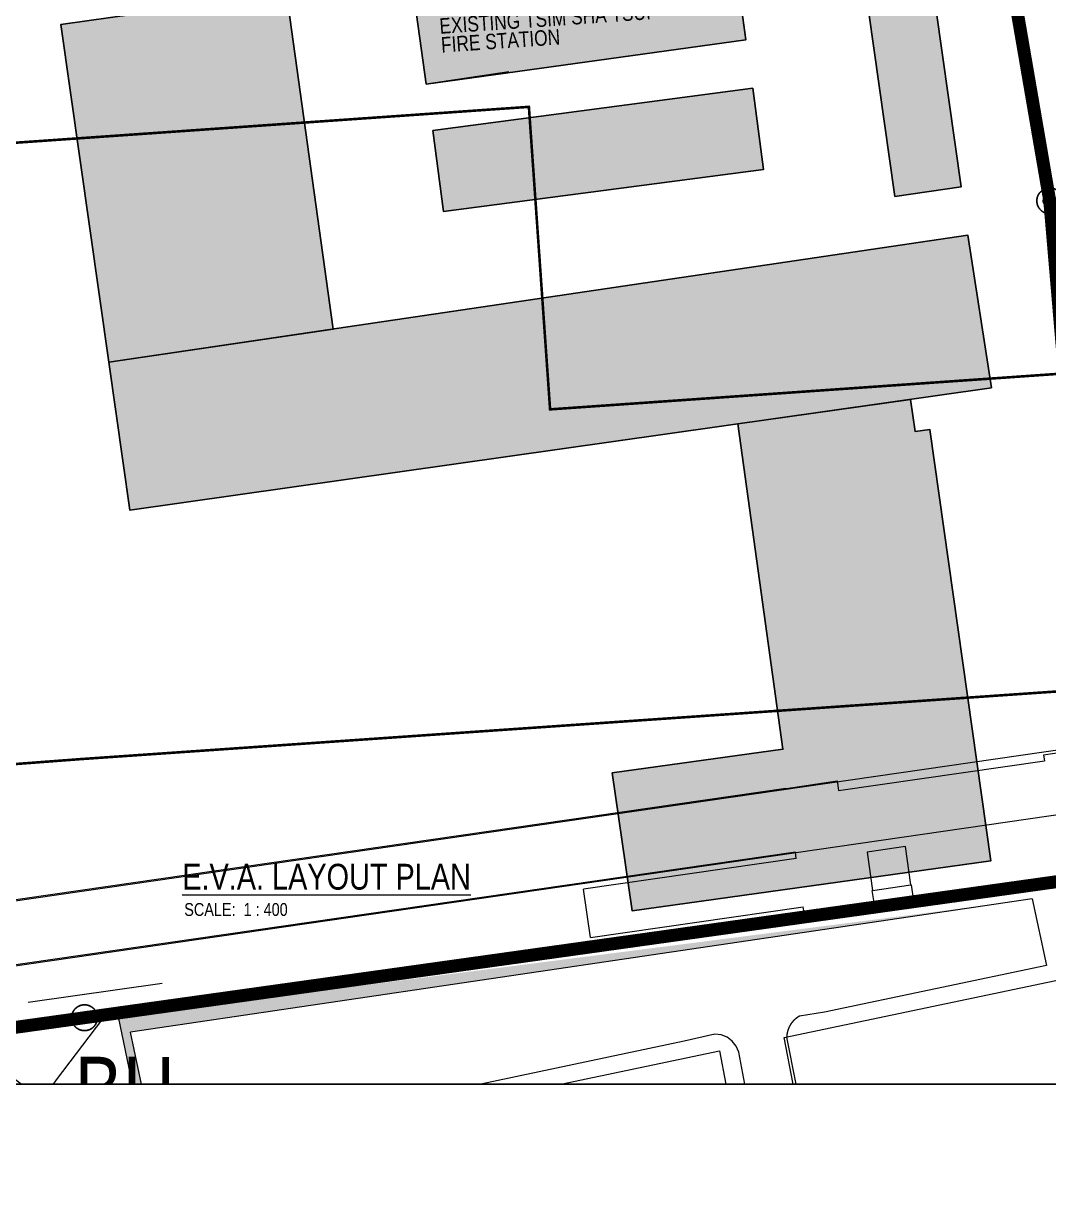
# Model space of a CAD drawing. Header units: millimetres. Extents: x 834681283 to 835686922, y 817551134 to 819407044.
# Drawn here: x 835260294 to 835339667, y 817993616 to 818085192 of the extents above; entities that cross this region are included whole.
import ezdxf
from ezdxf.xclip import XClip

# ---------------------------------------------------------------- set-up
doc = ezdxf.new("R2010")
doc.units = ezdxf.units.MM
doc.header["$LTSCALE"] = 1200
doc.header["$MEASUREMENT"] = 0
doc.header["$XCLIPFRAME"] = 0
doc.linetypes.add('SITE BOUNDARY$0$DASHDOT', pattern=[1, 0.5, -0.25, 0, -0.25])
doc.linetypes.add('SITE BOUNDARY$0$PHANTOM', pattern=[2.5, 1.25, -0.25, 0.25, -0.25, 0.25, -0.25])
doc.layers.get('Defpoints').update_dxf_attribs({"color": 15})
for name, color, linetype, lineweight in [('12027_SITE$0$00_Base_Plan', 8, 'Continuous', 18), ('12027_SITE$0$11nw24d$0$BDYFEAT-YL', 8, 'Continuous', 0), ('12027_SITE$0$11nw24d$0$BLDGPOLY-L', 8, 'Continuous', 0), ('P01-MAAN-P-EVA$0$DW-TXT', 7, 'Continuous', 13), ('SITE BOUNDARY$0$AR-SIMS_BL_400', 1, 'SITE BOUNDARY$0$PHANTOM', 140)]:
    doc.layers.add(name, color=color, linetype=linetype, lineweight=lineweight)
for name, color, linetype in [('12027_SITE$0$AR-BLINE_AR_BS_', 6, 'Continuous'), ('12027_SITE$0$RLP061', 8, 'Continuous'), ('P01-MAAN-P-EVA$0$AW-TXT-FS', 4, 'Continuous'), ('SITE BOUNDARY$0$AR-SIMS_BL_SB_400', 4, 'SITE BOUNDARY$0$PHANTOM')]:
    doc.layers.add(name, color=color, linetype=linetype)
doc.styles.add('P01-MAAN-P-EVA$0$ARIAL', font='arial.ttf', dxfattribs={"width": 0.8})
doc.styles.add('SITE BOUNDARY$0$CAD_2500_2.5mm', font='arial.ttf', dxfattribs={"height": 6.25})

# ---------------------------------------------------------------- blocks, each defined once
blk = doc.blocks.new('SITE BOUNDARY$0$x-boundary')
at = {"layer": 'Defpoints', "color": 30, "linetype": 'SITE BOUNDARY$0$DASHDOT', "const_width": 1, "flags": 128}
blk.add_lwpolyline([(834949.395, 818181.613), (834966.122, 818181.875), (835118.343, 818191.353), (835121.711, 818191.558, 0.347225), (835144.526, 818179.01), (835205.839, 818189.264), (835226.76, 818192.763, 0.042367), (835251.344, 818199.05), (835253.496, 818199.875), (835336.548, 818205.447), (835336.791, 818204.998), (835338.006, 818193.445), (835338.387, 818177.043), (835337.676, 818162.317), (835336.374, 818150.707), (835335.943, 818146.535), (835335.078, 818138.01), (835334.561, 818125.55), (835334.745, 818110.371), (835335.806, 818094.515), (835339.776, 818071.453), (835344.225, 818019.246), (835265.008, 818008.157), (835250.145, 818006.082), (835219.515, 818003.188), (835170.783, 817998.958), (834937.715, 817969.156), (834936.337, 817964.534), (834919.733, 817960.869), (834910.448, 817961.875), (834892.261, 817958.575), (834867.11, 817956.158), (834854.763, 817954.218), (834831.796, 817952.938), (834809.122, 817948.913), (834805.332, 817949.701), (834786.498, 817945.16), (834739.363, 817940.207), (834722.401, 817937.921), (834717.894, 817936.649), (834708.259, 817935.049), (834694.581, 817933.509), (834687.683, 817936.854), (834552.251, 817919.489), (834427.481, 817871.856), (834422.426, 817865.906), (834398.36, 817846.374), (834371.127, 817819.016), (834357.334, 817802.65), (834345.46, 817778.03), (834335.418, 817757.919, -0.305542), (834321.131, 817746.233), (834302.565, 817746.008), (834292.36, 817748.208), (834267.601, 817746.622), (834095.099, 817746.458), (834084.478, 817748.749), (834079.554, 817752.524), (834078.066, 817752.62), (834069.088, 817746.181), (834066.211, 817746.056), (834061.445, 817746.773), (834056.724, 817746.618), (834047.613, 817747.372), (834032.031, 817756.594), (834014.286, 817769.672), (833995.217, 817786.385), (833980.295, 817801.763), (833962.533, 817823.975), (833953.531, 817838.011), (833947.358, 817854.992), (833946.924, 818070.715, -0.215451), (834003.567, 818209.662), (834003.513, 818271.667), (834240.006, 818271.909), (834328.819, 818399.503), (834368.25, 818372.187), (834334.004, 818320.998), (834339.839, 818317.115, -0.414936), (834340.67, 818312.948), (834325.104, 818289.698, -0.340589), (834311.223, 818285.028, 0.384724), (834290.258, 818276.096, -0.045806), (834261.132, 818214.492), (834162.98, 818056.875, 0.235693), (834159.885, 818024.2), (834158.346, 818022.405, 0.210269), (834181.316, 818000.738), (834182.813, 818002.485, 0.231174), (834214.984, 818007.15), (834353.47, 818101.509, 0.025637), (834365.516, 818111.305), (834369.302, 818114.837), (834377.863, 818123.104, -0.417894), (834382.132, 818123.056), (834386.22, 818118.822, 0.426202), (834389.128, 818118.69), (834428.79, 818156.989, -0.5376), (834433.676, 818155.904), (834433.728, 818152.487), (834438.28, 818169.875), (834460.825, 818185.639, -0.390173), (834489.68, 818188.941), (834492.812, 818186.375), (834497.75, 818181.812, 0.125108), (834546.312, 818161.687), (834570.562, 818158.5), (834615.062, 818157.312), (834652.562, 818159.937), (834669.681, 818161.906), (834700.217, 818162.108), (834709.828, 818162.672), (834837.985, 818163.521, 0.026444), (834854.445, 818164.502, 0.001857), (834855.596, 818164.636, 0.055256), (834860.316, 818165.742, 0.231086), (834874.017, 818180.131), (834880.689, 818180.535), (834904.743, 818180.912, 0.077312), (834909.186, 818172.281, 0.267536), (834920.03, 818167.46, 0.036377), (834937.244, 818170.544, 0.249417)], format="xyb", close=True, dxfattribs=at)
at = {"layer": 'Defpoints', "color": 30}
for centre in [(835339.775, 818071.458), (835265.008, 818008.157)]:
    blk.add_circle(centre, 1, dxfattribs=at)
at = {"layer": 'Defpoints', "color": 30, "style": 'SITE BOUNDARY$0$CAD_2500_2.5mm', "oblique": 360, "width": 0.8}
blk.add_text('BH', height=5, rotation=359.90918, dxfattribs=at).set_placement((835264.235, 818000.134))
blk = doc.blocks.new('SITE BOUNDARY')
at = {"layer": 'SITE BOUNDARY$0$AR-SIMS_BL_400', "ltscale": 3, "const_width": 0.2}
for points in [[(834937.712, 817969.158), (835170.78, 817998.962), (835219.512, 818003.192), (835250.142, 818006.087), (835265.005, 818008.162), (835344.222, 818019.252)], [(835342.997, 818033.624), (835264.775, 818028.202), (835250.055, 818027.09), (835232.205, 818024.9), (835138.996, 818013.464), (835071.756, 818005.234)]]:
    blk.add_lwpolyline(points, dxfattribs=at)
blk.add_lwpolyline([(835340.912, 818058.085), (835301.071, 818055.3), (835299.43, 818078.743), (835228.827, 818073.806), (835232.205, 818024.9), (835250.055, 818027.09), (835264.775, 818028.202), (835342.997, 818033.624), (835340.912, 818058.085)], close=True, dxfattribs=at)
at = {"layer": 'SITE BOUNDARY$0$AR-SIMS_BL_400', "color": 4}
blk.add_circle((835339.776, 818071.453), 0.4, dxfattribs=at)
at = {"layer": 'SITE BOUNDARY$0$AR-SIMS_BL_SB_400', "ltscale": 5, "const_width": 0.5}
for points in [[(835335.806, 818094.515), (835339.776, 818071.453), (835340.912, 818058.085), (835340.912, 818058.085), (835340.912, 818058.085)], [(835344.222, 818019.252), (835265.005, 818008.162), (835250.142, 818006.087), (835219.512, 818003.192), (835170.78, 817998.962), (834937.712, 817969.158)]]:
    blk.add_lwpolyline(points, dxfattribs=at)
at = {"layer": 'Defpoints'}
blk.add_blockref('SITE BOUNDARY$0$x-boundary', (0, 0), dxfattribs=at)
blk = doc.blocks.new('P01-MAAN-P-EVA')
at = {"layer": 'Defpoints'}
for points in [[(835091300.8, 818003007.9), (835381567.7, 818003007.9), (835381567.7, 818241141.5), (835091300.8, 818241141.5)], [(835171418, 818003007.9), (835381567.7, 818003007.9), (835381567.7, 818241141.5), (835171418, 818241141.5)]]:
    blk.add_lwpolyline(points, close=True, dxfattribs=at)
at = {"layer": 'P01-MAAN-P-EVA$0$AW-TXT-FS', "style": 'P01-MAAN-P-EVA$0$ARIAL', "width": 0.8}
for s, p in [('EXISTING TSIM SHA TSUI', (835292546.1, 818084399.7)), ('FIRE STATION', (835292667.6, 818082942.7))]:
    blk.add_text(s, height=1200, rotation=3.964331, dxfattribs=at).set_placement(p)
at = {"layer": 'P01-MAAN-P-EVA$0$DW-TXT', "style": 'P01-MAAN-P-EVA$0$ARIAL', "width": 0.8}
for s, height, p in [('%%UE.V.A. LAYOUT PLAN', 2000, (835272580.6, 818018082.5)), ('SCALE:  1 : 400', 1000, (835272733.4, 818016044.3))]:
    blk.add_text(s, height=height, dxfattribs=at).set_placement(p)
blk = doc.blocks.new('12027_SITE')
at = {"layer": '12027_SITE$0$00_Base_Plan', "linetype": 'Continuous'}
blk.add_hatch(color=256, dxfattribs=at).paths.add_polyline_path([(835269.54383, 817998.97447), (835269.32878, 818000.0294), (835267.64362, 818008.23334), (835268.04353, 818006.8788), (835268.56064, 818007.03148), (835270.06576, 818000.02942)])
blk.add_hatch(color=256, dxfattribs=at).paths.add_polyline_path([(835269.54383, 817998.97447), (835269.32878, 818000.0294), (835267.64362, 818008.23334), (835268.04353, 818006.8788), (835268.56064, 818007.03148), (835270.06576, 818000.02942)])
at = {"layer": '12027_SITE$0$RLP061'}
h = blk.add_hatch(color=253, dxfattribs=at)
h.dxf.hatch_style = 1
h.paths.add_polyline_path([(835290.6004, 818086.84181), (835315.38133, 818090.21829), (835316.23082, 818083.92535), (835291.47405, 818080.51353)])
h = blk.add_hatch(color=253, dxfattribs=at)
h.dxf.hatch_style = 1
h.paths.add_polyline_path([(835325.34936, 818088.96548), (835330.47834, 818089.69258), (835332.91067, 818072.53463), (835327.78169, 818071.80753)])
h = blk.add_hatch(color=253, dxfattribs=at)
h.dxf.hatch_style = 1
h.paths.add_polyline_path([(835266.88594, 818058.95035), (835263.18343, 818085.12928), (835274.3494, 818086.7115), (835274.22238, 818087.60049), (835280.53437, 818088.48962), (835284.25687, 818061.5188)])
h = blk.add_hatch(color=253, dxfattribs=at)
h.dxf.hatch_style = 1
h.paths.add_polyline_path([(835291.98759, 818076.91884), (835316.77453, 818080.18532), (835317.60465, 818073.89033), (835292.81671, 818070.62285)])
h = blk.add_hatch(color=253, dxfattribs=at)
h.dxf.hatch_style = 1
h.paths.add_polyline_path([(835266.88594, 818058.95035), (835333.44082, 818068.7911), (835335.25697, 818056.98067), (835268.51976, 818047.47712)])
h = blk.add_hatch(color=253, dxfattribs=at)
h.dxf.hatch_style = 1
h.paths.add_polyline_path([(835315.62226, 818054.18464), (835328.99077, 818056.05326), (835329.34004, 818053.59056), (835330.48404, 818053.75258), (835335.21568, 818020.31567), (835307.42676, 818016.44314), (835305.88464, 818027.13212), (835319.10841, 818028.95953)])
at = {"layer": '12027_SITE$0$00_Base_Plan', "linetype": 'Continuous'}
for p, q in [((835336.85656, 818088.49017), (835342.54043, 818056.38627)), ((835344.0925, 818029.20455), (835339.30092, 818028.5116)), ((835323.42259, 818025.76064), (835339.36411, 818028.06606)), ((835339.30092, 818028.5116), (835339.36411, 818028.06606)), ((835319.35251, 818025.92982), (835323.31525, 818026.5029)), ((835323.31525, 818026.5029), (835323.42259, 818025.76064)), ((835319.32777, 818025.92624), (835251.71167, 818016.14777)), ((835320.06815, 818020.9813), (835252.42731, 818011.19925)), ((835320.13912, 818020.49061), (835320.06815, 818020.9813)), ((835320.13912, 818020.49061), (835303.66329, 818018.10792)), ((835340.78462, 818018.89091), (835329.22785, 818017.2196)), ((835304.20489, 818014.36288), (835303.66329, 818018.10792)), ((835326.16631, 818017.07995), (835326.03034, 818018.02021)), ((835329.04893, 818018.45675), (835329.22785, 818017.2196)), ((835320.74572, 818016.29604), (835326.16631, 818017.07995)), ((835304.20489, 818014.36288), (835320.68071, 818016.74557)), ((835320.74572, 818016.29604), (835320.68071, 818016.74557)), ((835260.63867, 818009.37454), (835271.01973, 818010.84694)), ((835261.69788, 818001.77294), (835252.10103, 818009.13803))]:
    blk.add_line(p, q, dxfattribs=at)
at = {"layer": '12027_SITE$0$00_Base_Plan', "linetype": 'Continuous', "extrusion": (-2.78236e-25, -3.47277e-24, -1), "elevation": 0, "flags": 128}
for points in [[(-835251.77038, 818016.07741), (-835343.05226, 818029.3051), (-835343.05226, 818029.3051), (-835380.58773, 818024.41096), (-835380.58773, 818024.41096), (-835443.77711, 818026.98275), (-835443.77711, 818026.98275)], [(-835436.88381, 818021.69819), (-835436.88363, 818021.69805), (-835436.88363, 818021.69805), (-835380.36455, 818019.39773), (-835380.36455, 818019.39773), (-835343.0875, 818024.25818), (-835252.48603, 818011.12888)]]:
    blk.add_lwpolyline(points, dxfattribs=at)
at = {"layer": '12027_SITE$0$00_Base_Plan', "linetype": 'Continuous', "flags": 128}
blk.add_lwpolyline([(835329.02419, 818018.45317), (835328.59481, 818021.42228), (835325.62569, 818020.9929), (835326.05508, 818018.02379), (835329.02419, 818018.45317)], close=True, dxfattribs=at)
for points in [[(835335.60888, 818017.90702), (835267.64362, 818008.23334)], [(835335.11871, 818017.83725), (835335.11743, 818017.83183), (835335.60888, 818017.90702)], [(835335.11871, 818017.83725), (835335.11743, 818017.83183), (835335.60888, 818017.90702)], [(835338.42115, 818017.37222), (835268.56064, 818007.03148)], [(835338.42115, 818017.37222), (835268.56064, 818007.03148)], [(835338.42089, 818017.37208), (835338.42589, 818017.37308), (835339.52402, 818012.19711), (835322.3241, 818008.59469), (835320.39411, 818008.28165), (835320.39011, 818008.27965), (835320.38611, 818008.27765), (835320.38311, 818008.27565), (835320.37911, 818008.27265), (835320.37511, 818008.27065), (835320.37111, 818008.26865), (835320.36711, 818008.26665), (835320.36411, 818008.26465), (835320.36011, 818008.26264), (835320.35611, 818008.26064), (835320.35211, 818008.25764), (835320.34911, 818008.25564), (835320.34511, 818008.25364), (835320.34111, 818008.25164), (835320.33711, 818008.24964), (835320.33411, 818008.24664), (835320.33011, 818008.24464), (835320.32611, 818008.24264), (835320.32211, 818008.24064), (835320.31911, 818008.23764), (835320.31511, 818008.23564), (835320.31111, 818008.23364), (835320.30811, 818008.23164), (835320.30411, 818008.22864), (835320.30011, 818008.22664), (835320.29611, 818008.22464), (835320.29311, 818008.22264), (835320.28911, 818008.21964), (835320.28511, 818008.21764), (835320.28211, 818008.21564), (835320.27811, 818008.21264), (835320.27411, 818008.21064), (835320.27111, 818008.20764), (835320.26711, 818008.20564), (835320.26411, 818008.20364), (835320.26011, 818008.20064), (835320.25611, 818008.19864), (835320.25311, 818008.19664), (835320.24911, 818008.19364), (835320.24511, 818008.19164), (835320.24211, 818008.18864), (835320.23811, 818008.18664), (835320.23511, 818008.18364), (835320.23111, 818008.18164), (835320.22711, 818008.17964), (835320.22411, 818008.17664), (835320.22011, 818008.17464), (835320.21711, 818008.17164), (835320.21311, 818008.16964), (835320.21011, 818008.16664), (835320.20611, 818008.16464), (835320.20311, 818008.16164), (835320.19911, 818008.15964), (835320.19511, 818008.15664), (835320.19211, 818008.15364), (835320.18811, 818008.15164), (835320.18511, 818008.14864), (835320.18111, 818008.14664), (835320.17811, 818008.14364), (835320.17411, 818008.14164), (835320.17111, 818008.13864), (835320.16711, 818008.13664), (835320.16411, 818008.13364), (835320.16011, 818008.13064), (835320.15711, 818008.12864), (835320.15311, 818008.12564), (835320.15011, 818008.12264), (835320.14711, 818008.12064), (835320.14311, 818008.11764), (835320.14011, 818008.11464), (835320.13611, 818008.11264), (835320.13311, 818008.10964), (835320.12911, 818008.10664), (835320.12612, 818008.10464), (835320.12312, 818008.10164), (835320.11912, 818008.09864), (835320.11612, 818008.09664), (835320.11212, 818008.09364), (835320.10912, 818008.09064), (835320.10612, 818008.08764), (835320.10212, 818008.08564), (835320.09912, 818008.08264), (835320.09612, 818008.07964), (835320.09212, 818008.07664), (835320.08912, 818008.07464), (835320.08512, 818008.07164), (835320.08212, 818008.06864), (835320.07912, 818008.06564), (835320.07512, 818008.06364), (835320.07212, 818008.06064), (835320.06912, 818008.05764), (835320.06612, 818008.05464), (835320.06212, 818008.05164), (835320.05912, 818008.04864), (835320.05612, 818008.04664), (835320.05212, 818008.04364), (835320.04912, 818008.04064), (835320.04612, 818008.03764), (835320.04312, 818008.03464), (835320.03912, 818008.03164), (835320.03612, 818008.02864), (835320.03312, 818008.02564), (835320.03012, 818008.02364), (835320.02612, 818008.02064), (835320.02312, 818008.01764), (835320.02012, 818008.01464), (835320.01712, 818008.01164), (835320.01412, 818008.00864), (835320.01012, 818008.00564), (835320.00712, 818008.00264), (835320.00412, 818007.99964), (835320.00112, 818007.99664), (835319.99812, 818007.99364), (835319.99512, 818007.99064), (835319.99112, 818007.98764), (835319.98812, 818007.98464), (835319.98512, 818007.98164), (835319.98212, 818007.97864), (835319.97912, 818007.97564), (835319.97612, 818007.97264), (835319.97312, 818007.96964), (835319.96912, 818007.96664), (835319.96612, 818007.96364), (835319.96312, 818007.96064), (835319.96012, 818007.95764), (835319.95712, 818007.95464), (835319.95412, 818007.95164), (835319.95112, 818007.94863), (835319.94812, 818007.94463), (835319.94512, 818007.94163), (835319.94212, 818007.93863), (835319.93912, 818007.93563), (835319.93612, 818007.93263), (835319.93312, 818007.92963), (835319.93012, 818007.92663), (835319.92712, 818007.92363), (835319.92412, 818007.91963), (835319.92112, 818007.91663), (835319.91812, 818007.91363), (835319.91512, 818007.91063), (835319.91212, 818007.90763), (835319.90912, 818007.90463), (835319.90612, 818007.90063), (835319.90312, 818007.89763), (835319.90012, 818007.89463), (835319.89712, 818007.89163), (835319.89412, 818007.88863), (835319.89112, 818007.88463), (835319.88812, 818007.88163), (835319.88512, 818007.87863), (835319.88312, 818007.87563), (835319.88012, 818007.87163), (835319.87712, 818007.86863), (835319.87412, 818007.86563), (835319.87112, 818007.86263), (835319.86812, 818007.85863), (835319.86512, 818007.85563), (835319.86212, 818007.85263), (835319.86012, 818007.84963), (835319.85712, 818007.84563), (835319.85412, 818007.84263), (835319.85112, 818007.83963), (835319.84812, 818007.83563), (835319.84612, 818007.83263), (835319.84312, 818007.82963), (835319.84012, 818007.82563), (835319.83712, 818007.82263), (835319.83412, 818007.81963), (835319.83212, 818007.81563), (835319.82912, 818007.81263), (835319.82612, 818007.80963), (835319.82312, 818007.80563), (835319.82112, 818007.80263), (835319.81812, 818007.79863), (835319.81512, 818007.79563), (835319.81312, 818007.79263), (835319.81012, 818007.78863), (835319.80712, 818007.78563), (835319.80412, 818007.78163), (835319.80212, 818007.77863), (835319.79912, 818007.77563), (835319.79612, 818007.77163), (835319.79412, 818007.76863), (835319.79112, 818007.76463), (835319.78812, 818007.76163), (835319.78612, 818007.75763), (835319.78312, 818007.75463), (835319.78112, 818007.75063), (835319.77812, 818007.74763), (835319.77512, 818007.74363), (835319.77312, 818007.74063), (835319.77012, 818007.73663), (835319.76812, 818007.73363), (835319.76512, 818007.72963), (835319.76312, 818007.72663), (835319.76012, 818007.72263), (835319.75712, 818007.71963), (835319.75512, 818007.71563), (835319.75212, 818007.71263), (835319.75012, 818007.70863), (835319.74712, 818007.70563), (835319.74512, 818007.70163), (835319.74212, 818007.69863), (835319.74013, 818007.69463), (835319.73713, 818007.69163), (835319.73513, 818007.68763), (835319.73213, 818007.68363), (835319.73013, 818007.68063), (835319.72713, 818007.67663), (835319.72513, 818007.67363), (835319.72313, 818007.66963), (835319.72013, 818007.66563), (835319.71813, 818007.66263), (835319.71513, 818007.65863), (835319.71313, 818007.65563), (835319.71113, 818007.65163), (835319.70813, 818007.64763), (835319.70613, 818007.64463), (835319.70313, 818007.64063), (835319.70113, 818007.63663), (835319.69913, 818007.63363), (835319.69613, 818007.62963), (835319.69413, 818007.62563), (835319.69213, 818007.62263), (835319.68913, 818007.61863), (835319.68713, 818007.61463), (835319.68513, 818007.61163), (835319.68313, 818007.60763), (835319.68013, 818007.60363), (835319.67813, 818007.60063), (835319.67613, 818007.59663), (835319.67313, 818007.59263), (835319.67113, 818007.58863), (835319.66913, 818007.58563), (835319.66713, 818007.58163), (835319.66413, 818007.57763), (835319.66213, 818007.57363), (835319.66013, 818007.57063), (835319.65813, 818007.56663), (835319.65613, 818007.56263), (835319.65313, 818007.55863), (835319.65113, 818007.55563), (835319.64913, 818007.55163), (835319.64713, 818007.54763), (835319.64513, 818007.54363), (835319.64313, 818007.54063), (835319.64113, 818007.53663), (835319.63813, 818007.53263), (835319.63613, 818007.52863), (835319.63413, 818007.52463), (835319.63213, 818007.52163), (835319.63013, 818007.51763), (835319.62813, 818007.51363), (835319.62613, 818007.50963), (835319.62413, 818007.50563), (835319.62213, 818007.50163), (835319.62013, 818007.49863), (835319.61813, 818007.49463), (835319.61613, 818007.49063), (835319.61413, 818007.48663), (835319.61213, 818007.48263), (835319.61013, 818007.47863), (835319.60813, 818007.47563), (835319.60613, 818007.47163), (835319.60413, 818007.46763), (835319.60213, 818007.46363), (835319.60013, 818007.45963), (835319.59813, 818007.45563), (835319.59613, 818007.45163), (835319.59413, 818007.44763), (835319.59213, 818007.44363), (835319.59013, 818007.44063), (835319.58813, 818007.43663), (835319.58613, 818007.43263), (835319.58413, 818007.42863), (835319.58313, 818007.42463), (835319.58113, 818007.42063), (835319.57913, 818007.41663), (835319.57713, 818007.41263), (835319.57513, 818007.40863), (835319.57313, 818007.40463), (835319.57113, 818007.40063), (835319.57013, 818007.39663), (835319.56813, 818007.39263), (835319.56613, 818007.38863), (835319.56413, 818007.38463), (835319.56213, 818007.38163), (835319.56113, 818007.37763), (835319.55913, 818007.37363), (835319.55713, 818007.36963), (835319.55513, 818007.36563), (835319.55413, 818007.36163), (835319.55213, 818007.35763), (835319.55013, 818007.35363), (835319.54913, 818007.34963), (835319.54713, 818007.34563), (835319.54513, 818007.34163), (835319.54313, 818007.33763), (835319.54213, 818007.33363), (835319.54013, 818007.32962), (835319.53913, 818007.32562), (835319.53713, 818007.32162), (835319.53513, 818007.31762), (835319.53413, 818007.31362), (835319.53213, 818007.30862), (835319.53013, 818007.30462), (835319.52913, 818007.30062), (835319.52713, 818007.29662), (835319.52613, 818007.29262), (835319.52413, 818007.28862), (835319.52213, 818007.28462), (835319.52114, 818007.28062), (835319.51914, 818007.27662), (835319.51814, 818007.27262), (835319.51614, 818007.26862), (835319.51514, 818007.26462), (835319.51314, 818007.26062), (835319.51214, 818007.25662), (835319.51014, 818007.25262), (835319.50914, 818007.24862), (835319.50714, 818007.24362), (835319.50614, 818007.23962), (835319.50414, 818007.23562), (835319.50314, 818007.23162), (835319.50214, 818007.22762), (835319.50014, 818007.22362), (835319.49914, 818007.21962), (835319.49714, 818007.21562), (835319.49614, 818007.21162), (835319.49514, 818007.20662), (835319.49314, 818007.20262), (835319.49214, 818007.19862), (835319.49014, 818007.19462), (835319.48914, 818007.19062), (835319.48814, 818007.18662), (835319.48614, 818007.18262), (835319.48514, 818007.17862), (835319.48414, 818007.17362), (835319.48314, 818007.16962), (835319.48114, 818007.16562), (835319.48014, 818007.16162), (835319.47914, 818007.15762), (835319.47714, 818007.15362), (835319.47614, 818007.14862), (835319.47514, 818007.14462), (835319.47414, 818007.14062), (835319.47214, 818007.13662), (835319.47114, 818007.13262), (835319.47014, 818007.12862), (835319.46914, 818007.12362), (835319.46814, 818007.11962), (835319.46614, 818007.11562), (835319.46514, 818007.11162), (835319.46414, 818007.10762), (835319.46314, 818007.10362), (835319.46214, 818007.09862), (835319.46114, 818007.09462), (835319.46014, 818007.09062), (835319.45814, 818007.08662), (835319.45714, 818007.08262), (835319.45614, 818007.07762), (835319.45514, 818007.07362), (835319.45414, 818007.06962), (835319.45314, 818007.06562), (835319.45214, 818007.06062), (835319.45114, 818007.05662), (835319.45014, 818007.05262), (835319.44914, 818007.04862), (835319.44814, 818007.04462), (835319.44714, 818007.03962), (835319.44614, 818007.03562), (835319.44514, 818007.03162), (835319.44414, 818007.02762), (835319.44314, 818007.02262), (835319.44214, 818007.01862), (835319.44114, 818007.01462), (835319.44014, 818007.01062), (835319.43914, 818007.00562), (835319.43814, 818007.00162), (835319.43714, 818006.99762), (835319.43614, 818006.99362), (835319.43614, 818006.98862), (835319.43514, 818006.98462), (835319.43414, 818006.98062), (835319.43314, 818006.97662), (835319.43214, 818006.97162), (835319.43114, 818006.96762), (835319.43014, 818006.96362), (835319.43014, 818006.95962), (835319.42914, 818006.95462), (835319.42814, 818006.95062), (835319.42714, 818006.94662), (835319.42614, 818006.94262), (835319.42614, 818006.93762), (835319.42514, 818006.93362), (835319.42414, 818006.92962), (835319.42417, 818006.92931), (835319.42342, 818006.92502), (835319.42268, 818006.92074), (835319.42195, 818006.91646), (835319.42124, 818006.91217), (835319.42053, 818006.90788), (835319.41983, 818006.90359), (835319.41914, 818006.8993), (835319.41846, 818006.89501), (835319.41779, 818006.89071), (835319.41713, 818006.88642), (835319.41648, 818006.88212), (835319.41584, 818006.87782), (835319.41521, 818006.87352), (835319.41459, 818006.86922), (835319.41398, 818006.86491), (835319.41338, 818006.86061), (835319.41278, 818006.8563), (835319.4122, 818006.85199), (835319.41163, 818006.84769), (835319.41107, 818006.84338), (835319.41051, 818006.83906), (835319.40997, 818006.83475), (835319.40944, 818006.83044), (835319.40892, 818006.82612), (835319.4084, 818006.82181), (835319.4079, 818006.81749), (835319.4074, 818006.81317), (835319.40692, 818006.80885), (835319.40645, 818006.80453), (835319.40598, 818006.80021), (835319.40553, 818006.79589), (835319.40508, 818006.79156), (835319.40465, 818006.78724), (835319.40422, 818006.78291), (835319.4038, 818006.77859), (835319.4034, 818006.77426), (835319.403, 818006.76993), (835319.40262, 818006.7656), (835319.40224, 818006.76127), (835319.40187, 818006.75694), (835319.40152, 818006.75261), (835319.40117, 818006.74828), (835319.40083, 818006.74394), (835319.4005, 818006.73961), (835319.40019, 818006.73527), (835319.39988, 818006.73094), (835319.39958, 818006.7266), (835319.39929, 818006.72227), (835319.39901, 818006.71793), (835319.39874, 818006.71359), (835319.39849, 818006.70925), (835319.39824, 818006.70491), (835319.398, 818006.70057), (835319.39777, 818006.69623), (835319.39755, 818006.69189), (835319.39734, 818006.68755), (835319.39714, 818006.68321), (835319.39695, 818006.67886), (835319.39677, 818006.67452), (835319.3966, 818006.67018), (835319.39644, 818006.66583), (835319.38911, 818006.64862)], [(835338.42089, 818017.37208), (835338.42589, 818017.37308), (835339.52402, 818012.19711), (835322.3241, 818008.59469), (835320.39411, 818008.28165), (835320.39011, 818008.27965), (835320.38611, 818008.27765), (835320.38311, 818008.27565), (835320.37911, 818008.27265), (835320.37511, 818008.27065), (835320.37111, 818008.26865), (835320.36711, 818008.26665), (835320.36411, 818008.26465), (835320.36011, 818008.26264), (835320.35611, 818008.26064), (835320.35211, 818008.25764), (835320.34911, 818008.25564), (835320.34511, 818008.25364), (835320.34111, 818008.25164), (835320.33711, 818008.24964), (835320.33411, 818008.24664), (835320.33011, 818008.24464), (835320.32611, 818008.24264), (835320.32211, 818008.24064), (835320.31911, 818008.23764), (835320.31511, 818008.23564), (835320.31111, 818008.23364), (835320.30811, 818008.23164), (835320.30411, 818008.22864), (835320.30011, 818008.22664), (835320.29611, 818008.22464), (835320.29311, 818008.22264), (835320.28911, 818008.21964), (835320.28511, 818008.21764), (835320.28211, 818008.21564), (835320.27811, 818008.21264), (835320.27411, 818008.21064), (835320.27111, 818008.20764), (835320.26711, 818008.20564), (835320.26411, 818008.20364), (835320.26011, 818008.20064), (835320.25611, 818008.19864), (835320.25311, 818008.19664), (835320.24911, 818008.19364), (835320.24511, 818008.19164), (835320.24211, 818008.18864), (835320.23811, 818008.18664), (835320.23511, 818008.18364), (835320.23111, 818008.18164), (835320.22711, 818008.17964), (835320.22411, 818008.17664), (835320.22011, 818008.17464), (835320.21711, 818008.17164), (835320.21311, 818008.16964), (835320.21011, 818008.16664), (835320.20611, 818008.16464), (835320.20311, 818008.16164), (835320.19911, 818008.15964), (835320.19511, 818008.15664), (835320.19211, 818008.15364), (835320.18811, 818008.15164), (835320.18511, 818008.14864), (835320.18111, 818008.14664), (835320.17811, 818008.14364), (835320.17411, 818008.14164), (835320.17111, 818008.13864), (835320.16711, 818008.13664), (835320.16411, 818008.13364), (835320.16011, 818008.13064), (835320.15711, 818008.12864), (835320.15311, 818008.12564), (835320.15011, 818008.12264), (835320.14711, 818008.12064), (835320.14311, 818008.11764), (835320.14011, 818008.11464), (835320.13611, 818008.11264), (835320.13311, 818008.10964), (835320.12911, 818008.10664), (835320.12612, 818008.10464), (835320.12312, 818008.10164), (835320.11912, 818008.09864), (835320.11612, 818008.09664), (835320.11212, 818008.09364), (835320.10912, 818008.09064), (835320.10612, 818008.08764), (835320.10212, 818008.08564), (835320.09912, 818008.08264), (835320.09612, 818008.07964), (835320.09212, 818008.07664), (835320.08912, 818008.07464), (835320.08512, 818008.07164), (835320.08212, 818008.06864), (835320.07912, 818008.06564), (835320.07512, 818008.06364), (835320.07212, 818008.06064), (835320.06912, 818008.05764), (835320.06612, 818008.05464), (835320.06212, 818008.05164), (835320.05912, 818008.04864), (835320.05612, 818008.04664), (835320.05212, 818008.04364), (835320.04912, 818008.04064), (835320.04612, 818008.03764), (835320.04312, 818008.03464), (835320.03912, 818008.03164), (835320.03612, 818008.02864), (835320.03312, 818008.02564), (835320.03012, 818008.02364), (835320.02612, 818008.02064), (835320.02312, 818008.01764), (835320.02012, 818008.01464), (835320.01712, 818008.01164), (835320.01412, 818008.00864), (835320.01012, 818008.00564), (835320.00712, 818008.00264), (835320.00412, 818007.99964), (835320.00112, 818007.99664), (835319.99812, 818007.99364), (835319.99512, 818007.99064), (835319.99112, 818007.98764), (835319.98812, 818007.98464), (835319.98512, 818007.98164), (835319.98212, 818007.97864), (835319.97912, 818007.97564), (835319.97612, 818007.97264), (835319.97312, 818007.96964), (835319.96912, 818007.96664), (835319.96612, 818007.96364), (835319.96312, 818007.96064), (835319.96012, 818007.95764), (835319.95712, 818007.95464), (835319.95412, 818007.95164), (835319.95112, 818007.94863), (835319.94812, 818007.94463), (835319.94512, 818007.94163), (835319.94212, 818007.93863), (835319.93912, 818007.93563), (835319.93612, 818007.93263), (835319.93312, 818007.92963), (835319.93012, 818007.92663), (835319.92712, 818007.92363), (835319.92412, 818007.91963), (835319.92112, 818007.91663), (835319.91812, 818007.91363), (835319.91512, 818007.91063), (835319.91212, 818007.90763), (835319.90912, 818007.90463), (835319.90612, 818007.90063), (835319.90312, 818007.89763), (835319.90012, 818007.89463), (835319.89712, 818007.89163), (835319.89412, 818007.88863), (835319.89112, 818007.88463), (835319.88812, 818007.88163), (835319.88512, 818007.87863), (835319.88312, 818007.87563), (835319.88012, 818007.87163), (835319.87712, 818007.86863), (835319.87412, 818007.86563), (835319.87112, 818007.86263), (835319.86812, 818007.85863), (835319.86512, 818007.85563), (835319.86212, 818007.85263), (835319.86012, 818007.84963), (835319.85712, 818007.84563), (835319.85412, 818007.84263), (835319.85112, 818007.83963), (835319.84812, 818007.83563), (835319.84612, 818007.83263), (835319.84312, 818007.82963), (835319.84012, 818007.82563), (835319.83712, 818007.82263), (835319.83412, 818007.81963), (835319.83212, 818007.81563), (835319.82912, 818007.81263), (835319.82612, 818007.80963), (835319.82312, 818007.80563), (835319.82112, 818007.80263), (835319.81812, 818007.79863), (835319.81512, 818007.79563), (835319.81312, 818007.79263), (835319.81012, 818007.78863), (835319.80712, 818007.78563), (835319.80412, 818007.78163), (835319.80212, 818007.77863), (835319.79912, 818007.77563), (835319.79612, 818007.77163), (835319.79412, 818007.76863), (835319.79112, 818007.76463), (835319.78812, 818007.76163), (835319.78612, 818007.75763), (835319.78312, 818007.75463), (835319.78112, 818007.75063), (835319.77812, 818007.74763), (835319.77512, 818007.74363), (835319.77312, 818007.74063), (835319.77012, 818007.73663), (835319.76812, 818007.73363), (835319.76512, 818007.72963), (835319.76312, 818007.72663), (835319.76012, 818007.72263), (835319.75712, 818007.71963), (835319.75512, 818007.71563), (835319.75212, 818007.71263), (835319.75012, 818007.70863), (835319.74712, 818007.70563), (835319.74512, 818007.70163), (835319.74212, 818007.69863), (835319.74013, 818007.69463), (835319.73713, 818007.69163), (835319.73513, 818007.68763), (835319.73213, 818007.68363), (835319.73013, 818007.68063), (835319.72713, 818007.67663), (835319.72513, 818007.67363), (835319.72313, 818007.66963), (835319.72013, 818007.66563), (835319.71813, 818007.66263), (835319.71513, 818007.65863), (835319.71313, 818007.65563), (835319.71113, 818007.65163), (835319.70813, 818007.64763), (835319.70613, 818007.64463), (835319.70313, 818007.64063), (835319.70113, 818007.63663), (835319.69913, 818007.63363), (835319.69613, 818007.62963), (835319.69413, 818007.62563), (835319.69213, 818007.62263), (835319.68913, 818007.61863), (835319.68713, 818007.61463), (835319.68513, 818007.61163), (835319.68313, 818007.60763), (835319.68013, 818007.60363), (835319.67813, 818007.60063), (835319.67613, 818007.59663), (835319.67313, 818007.59263), (835319.67113, 818007.58863), (835319.66913, 818007.58563), (835319.66713, 818007.58163), (835319.66413, 818007.57763), (835319.66213, 818007.57363), (835319.66013, 818007.57063), (835319.65813, 818007.56663), (835319.65613, 818007.56263), (835319.65313, 818007.55863), (835319.65113, 818007.55563), (835319.64913, 818007.55163), (835319.64713, 818007.54763), (835319.64513, 818007.54363), (835319.64313, 818007.54063), (835319.64113, 818007.53663), (835319.63813, 818007.53263), (835319.63613, 818007.52863), (835319.63413, 818007.52463), (835319.63213, 818007.52163), (835319.63013, 818007.51763), (835319.62813, 818007.51363), (835319.62613, 818007.50963), (835319.62413, 818007.50563), (835319.62213, 818007.50163), (835319.62013, 818007.49863), (835319.61813, 818007.49463), (835319.61613, 818007.49063), (835319.61413, 818007.48663), (835319.61213, 818007.48263), (835319.61013, 818007.47863), (835319.60813, 818007.47563), (835319.60613, 818007.47163), (835319.60413, 818007.46763), (835319.60213, 818007.46363), (835319.60013, 818007.45963), (835319.59813, 818007.45563), (835319.59613, 818007.45163), (835319.59413, 818007.44763), (835319.59213, 818007.44363), (835319.59013, 818007.44063), (835319.58813, 818007.43663), (835319.58613, 818007.43263), (835319.58413, 818007.42863), (835319.58313, 818007.42463), (835319.58113, 818007.42063), (835319.57913, 818007.41663), (835319.57713, 818007.41263), (835319.57513, 818007.40863), (835319.57313, 818007.40463), (835319.57113, 818007.40063), (835319.57013, 818007.39663), (835319.56813, 818007.39263), (835319.56613, 818007.38863), (835319.56413, 818007.38463), (835319.56213, 818007.38163), (835319.56113, 818007.37763), (835319.55913, 818007.37363), (835319.55713, 818007.36963), (835319.55513, 818007.36563), (835319.55413, 818007.36163), (835319.55213, 818007.35763), (835319.55013, 818007.35363), (835319.54913, 818007.34963), (835319.54713, 818007.34563), (835319.54513, 818007.34163), (835319.54313, 818007.33763), (835319.54213, 818007.33363), (835319.54013, 818007.32962), (835319.53913, 818007.32562), (835319.53713, 818007.32162), (835319.53513, 818007.31762), (835319.53413, 818007.31362), (835319.53213, 818007.30862), (835319.53013, 818007.30462), (835319.52913, 818007.30062), (835319.52713, 818007.29662), (835319.52613, 818007.29262), (835319.52413, 818007.28862), (835319.52213, 818007.28462), (835319.52114, 818007.28062), (835319.51914, 818007.27662), (835319.51814, 818007.27262), (835319.51614, 818007.26862), (835319.51514, 818007.26462), (835319.51314, 818007.26062), (835319.51214, 818007.25662), (835319.51014, 818007.25262), (835319.50914, 818007.24862), (835319.50714, 818007.24362), (835319.50614, 818007.23962), (835319.50414, 818007.23562), (835319.50314, 818007.23162), (835319.50214, 818007.22762), (835319.50014, 818007.22362), (835319.49914, 818007.21962), (835319.49714, 818007.21562), (835319.49614, 818007.21162), (835319.49514, 818007.20662), (835319.49314, 818007.20262), (835319.49214, 818007.19862), (835319.49014, 818007.19462), (835319.48914, 818007.19062), (835319.48814, 818007.18662), (835319.48614, 818007.18262), (835319.48514, 818007.17862), (835319.48414, 818007.17362), (835319.48314, 818007.16962), (835319.48114, 818007.16562), (835319.48014, 818007.16162), (835319.47914, 818007.15762), (835319.47714, 818007.15362), (835319.47614, 818007.14862), (835319.47514, 818007.14462), (835319.47414, 818007.14062), (835319.47214, 818007.13662), (835319.47114, 818007.13262), (835319.47014, 818007.12862), (835319.46914, 818007.12362), (835319.46814, 818007.11962), (835319.46614, 818007.11562), (835319.46514, 818007.11162), (835319.46414, 818007.10762), (835319.46314, 818007.10362), (835319.46214, 818007.09862), (835319.46114, 818007.09462), (835319.46014, 818007.09062), (835319.45814, 818007.08662), (835319.45714, 818007.08262), (835319.45614, 818007.07762), (835319.45514, 818007.07362), (835319.45414, 818007.06962), (835319.45314, 818007.06562), (835319.45214, 818007.06062), (835319.45114, 818007.05662), (835319.45014, 818007.05262), (835319.44914, 818007.04862), (835319.44814, 818007.04462), (835319.44714, 818007.03962), (835319.44614, 818007.03562), (835319.44514, 818007.03162), (835319.44414, 818007.02762), (835319.44314, 818007.02262), (835319.44214, 818007.01862), (835319.44114, 818007.01462), (835319.44014, 818007.01062), (835319.43914, 818007.00562), (835319.43814, 818007.00162), (835319.43714, 818006.99762), (835319.43614, 818006.99362), (835319.43614, 818006.98862), (835319.43514, 818006.98462), (835319.43414, 818006.98062), (835319.43314, 818006.97662), (835319.43214, 818006.97162), (835319.43114, 818006.96762), (835319.43014, 818006.96362), (835319.43014, 818006.95962), (835319.42914, 818006.95462), (835319.42814, 818006.95062), (835319.42714, 818006.94662), (835319.42614, 818006.94262), (835319.42614, 818006.93762), (835319.42514, 818006.93362), (835319.42414, 818006.92962), (835319.42417, 818006.92931), (835319.42342, 818006.92502), (835319.42268, 818006.92074), (835319.42195, 818006.91646), (835319.42124, 818006.91217), (835319.42053, 818006.90788), (835319.41983, 818006.90359), (835319.41914, 818006.8993), (835319.41846, 818006.89501), (835319.41779, 818006.89071), (835319.41713, 818006.88642), (835319.41648, 818006.88212), (835319.41584, 818006.87782), (835319.41521, 818006.87352), (835319.41459, 818006.86922), (835319.41398, 818006.86491), (835319.41338, 818006.86061), (835319.41278, 818006.8563), (835319.4122, 818006.85199), (835319.41163, 818006.84769), (835319.41107, 818006.84338), (835319.41051, 818006.83906), (835319.40997, 818006.83475), (835319.40944, 818006.83044), (835319.40892, 818006.82612), (835319.4084, 818006.82181), (835319.4079, 818006.81749), (835319.4074, 818006.81317), (835319.40692, 818006.80885), (835319.40645, 818006.80453), (835319.40598, 818006.80021), (835319.40553, 818006.79589), (835319.40508, 818006.79156), (835319.40465, 818006.78724), (835319.40422, 818006.78291), (835319.4038, 818006.77859), (835319.4034, 818006.77426), (835319.403, 818006.76993), (835319.40262, 818006.7656), (835319.40224, 818006.76127), (835319.40187, 818006.75694), (835319.40152, 818006.75261), (835319.40117, 818006.74828), (835319.40083, 818006.74394), (835319.4005, 818006.73961), (835319.40019, 818006.73527), (835319.39988, 818006.73094), (835319.39958, 818006.7266), (835319.39929, 818006.72227), (835319.39901, 818006.71793), (835319.39874, 818006.71359), (835319.39849, 818006.70925), (835319.39824, 818006.70491), (835319.398, 818006.70057), (835319.39777, 818006.69623), (835319.39755, 818006.69189), (835319.39734, 818006.68755), (835319.39714, 818006.68321), (835319.39695, 818006.67886), (835319.39677, 818006.67452), (835319.3966, 818006.67018), (835319.39644, 818006.66583), (835319.38911, 818006.64862)], [(835320.45412, 818000.03065), (835319.21146, 818006.63023), (835345.90348, 818012.22137)], [(835320.45412, 818000.03065), (835319.21146, 818006.63023), (835345.90348, 818012.22137)], [(835260.41432, 818000.02919), (835262.84423, 818003.34125), (835266.43512, 818008.06133)], [(835267.64362, 818008.23334), (835266.43512, 818008.06133)], [(835269.32878, 818000.0294), (835267.64362, 818008.23334)], [(835269.32878, 818000.0294), (835267.64362, 818008.23334)], [(835269.32878, 818000.0294), (835267.64362, 818008.23334)], [(835269.32878, 818000.0294), (835267.64362, 818008.23334)], [(835270.06576, 818000.02942), (835268.56064, 818007.03148)], [(835270.06576, 818000.02942), (835268.56064, 818007.03148)], [(835270.06576, 818000.02942), (835268.56064, 818007.03148)], [(835270.06576, 818000.02942), (835268.56064, 818007.03148)], [(835316.69407, 818000.03056), (835315.69587, 818005.49147), (835315.49664, 818005.95045), (835315.18803, 818006.34107), (835314.78568, 818006.63988), (835314.32474, 818006.83128), (835313.82474, 818006.88986), (835311.44585, 818006.34293), (835281.64672, 818000.0297)], [(835316.69407, 818000.03056), (835315.69587, 818005.49147), (835315.49664, 818005.95045), (835315.18803, 818006.34107), (835314.78568, 818006.63988), (835314.32474, 818006.83128), (835313.82474, 818006.88986), (835311.44585, 818006.34293), (835281.64672, 818000.0297)], [(835319.38911, 818006.64862), (835320.70207, 818000.03338)], [(835319.38911, 818006.64862), (835320.70207, 818000.03338)], [(835287.71624, 818000.02985), (835314.18415, 818005.58518), (835315.26547, 818000.03052)], [(835287.71624, 818000.02985), (835314.18415, 818005.58518), (835315.26547, 818000.03052)]]:
    blk.add_lwpolyline(points, dxfattribs=at)
at = {"layer": '12027_SITE$0$00_Base_Plan', "linetype": 'Continuous'}
blk.add_lwpolyline([(835294.82168, 818012.46002), (835280.52514, 818010.45811), (835258.38383, 818007.39018), (835258.40853, 818007.21188), (835265.04501, 818008.13177)], dxfattribs=at)
at = {"layer": '12027_SITE$0$00_Base_Plan', "linetype": 'Continuous', "elevation": 0, "flags": 128}
blk.add_lwpolyline([(835261.69731, 818001.77796), (835252.17561, 818009.08538)], dxfattribs=at)
at = {"layer": '12027_SITE$0$00_Base_Plan', "linetype": 'Continuous', "extrusion": (0, 0, -1)}
blk.add_solid([(-835267.64362, 818008.23334), (-835268.04353, 818006.8788), (-835336.23844, 818017.04914), (-835268.56064, 818007.03148)], dxfattribs=at)
blk.add_solid([(-835267.64362, 818008.23334), (-835268.04353, 818006.8788), (-835336.23844, 818017.04914), (-835268.56064, 818007.03148)], dxfattribs=at)
at = {"layer": '12027_SITE$0$11nw24d$0$BDYFEAT-YL', "linetype": 'Continuous', "flags": 128}
blk.add_lwpolyline([(835297.8635, 818081.44595), (835291.47552, 818080.50283), (835290.6084, 818086.79481), (835290.6004, 818086.84181), (835292.13739, 818087.05384)], dxfattribs=at)
at = {"layer": '12027_SITE$0$11nw24d$0$BLDGPOLY-L', "linetype": 'Continuous'}
blk.add_line((835266.88594, 818058.95035), (835284.25689, 818061.51869), dxfattribs=at)
at = {"layer": '12027_SITE$0$11nw24d$0$BLDGPOLY-L', "linetype": 'Continuous', "flags": 128}
for points in [[(835325.34936, 818088.96548), (835327.78169, 818071.80753), (835332.91067, 818072.53463), (835330.47834, 818089.69258), (835325.34936, 818088.96548)], [(835291.98759, 818076.91884), (835292.81671, 818070.62285), (835317.60465, 818073.89033), (835316.77453, 818080.18532), (835291.98759, 818076.91884)]]:
    blk.add_lwpolyline(points, dxfattribs=at)
at = {"layer": '12027_SITE$0$AR-BLINE_AR_BS_'}
for points in [[(835290.6004, 818086.84181), (835315.38133, 818090.21829), (835316.23082, 818083.92535), (835291.47405, 818080.51353)], [(835325.34936, 818088.96548), (835330.47834, 818089.69258), (835332.91067, 818072.53463), (835327.78169, 818071.80753)], [(835266.88594, 818058.95035), (835263.18343, 818085.12928), (835274.3494, 818086.7115), (835274.22238, 818087.60049), (835280.53437, 818088.48962), (835284.25687, 818061.5188)], [(835291.98759, 818076.91884), (835316.77453, 818080.18532), (835317.60465, 818073.89033), (835292.81671, 818070.62285)], [(835266.88594, 818058.95035), (835333.44082, 818068.7911), (835335.25697, 818056.98067), (835268.51976, 818047.47712)], [(835328.99077, 818056.05326), (835329.34004, 818053.59056), (835330.48406, 818053.75245), (835335.21568, 818020.31567), (835307.42676, 818016.44314), (835305.88464, 818027.13212), (835319.10841, 818028.95953), (835315.62226, 818054.18464)]]:
    blk.add_lwpolyline(points, close=True, dxfattribs=at)

msp = doc.modelspace()

# ---------------------------------------------------------------- block references
ref = msp.add_blockref('SITE BOUNDARY', (0, 0), dxfattribs=dict(xscale=1000, yscale=1000, zscale=1000))
XClip(ref).set_block_clipping_path([(835171.4179906907, 818003.0079180738), (835381.5676709538, 818003.0079180738), (835380.9419443216, 818241.1415228392), (835171.4179906907, 818241.1415228392)])
ref = msp.add_blockref('12027_SITE', (0, 0), dxfattribs=dict(xscale=1000, yscale=1000, zscale=1000))
XClip(ref).set_block_clipping_path([(835171.4179906907, 818003.0079180738), (835381.5676709538, 818241.1415228392)])

# ---------------------------------------------------------------- next in the draw order: block references
msp.add_blockref('P01-MAAN-P-EVA', (0, 0))

doc.saveas('drawing.dxf')
